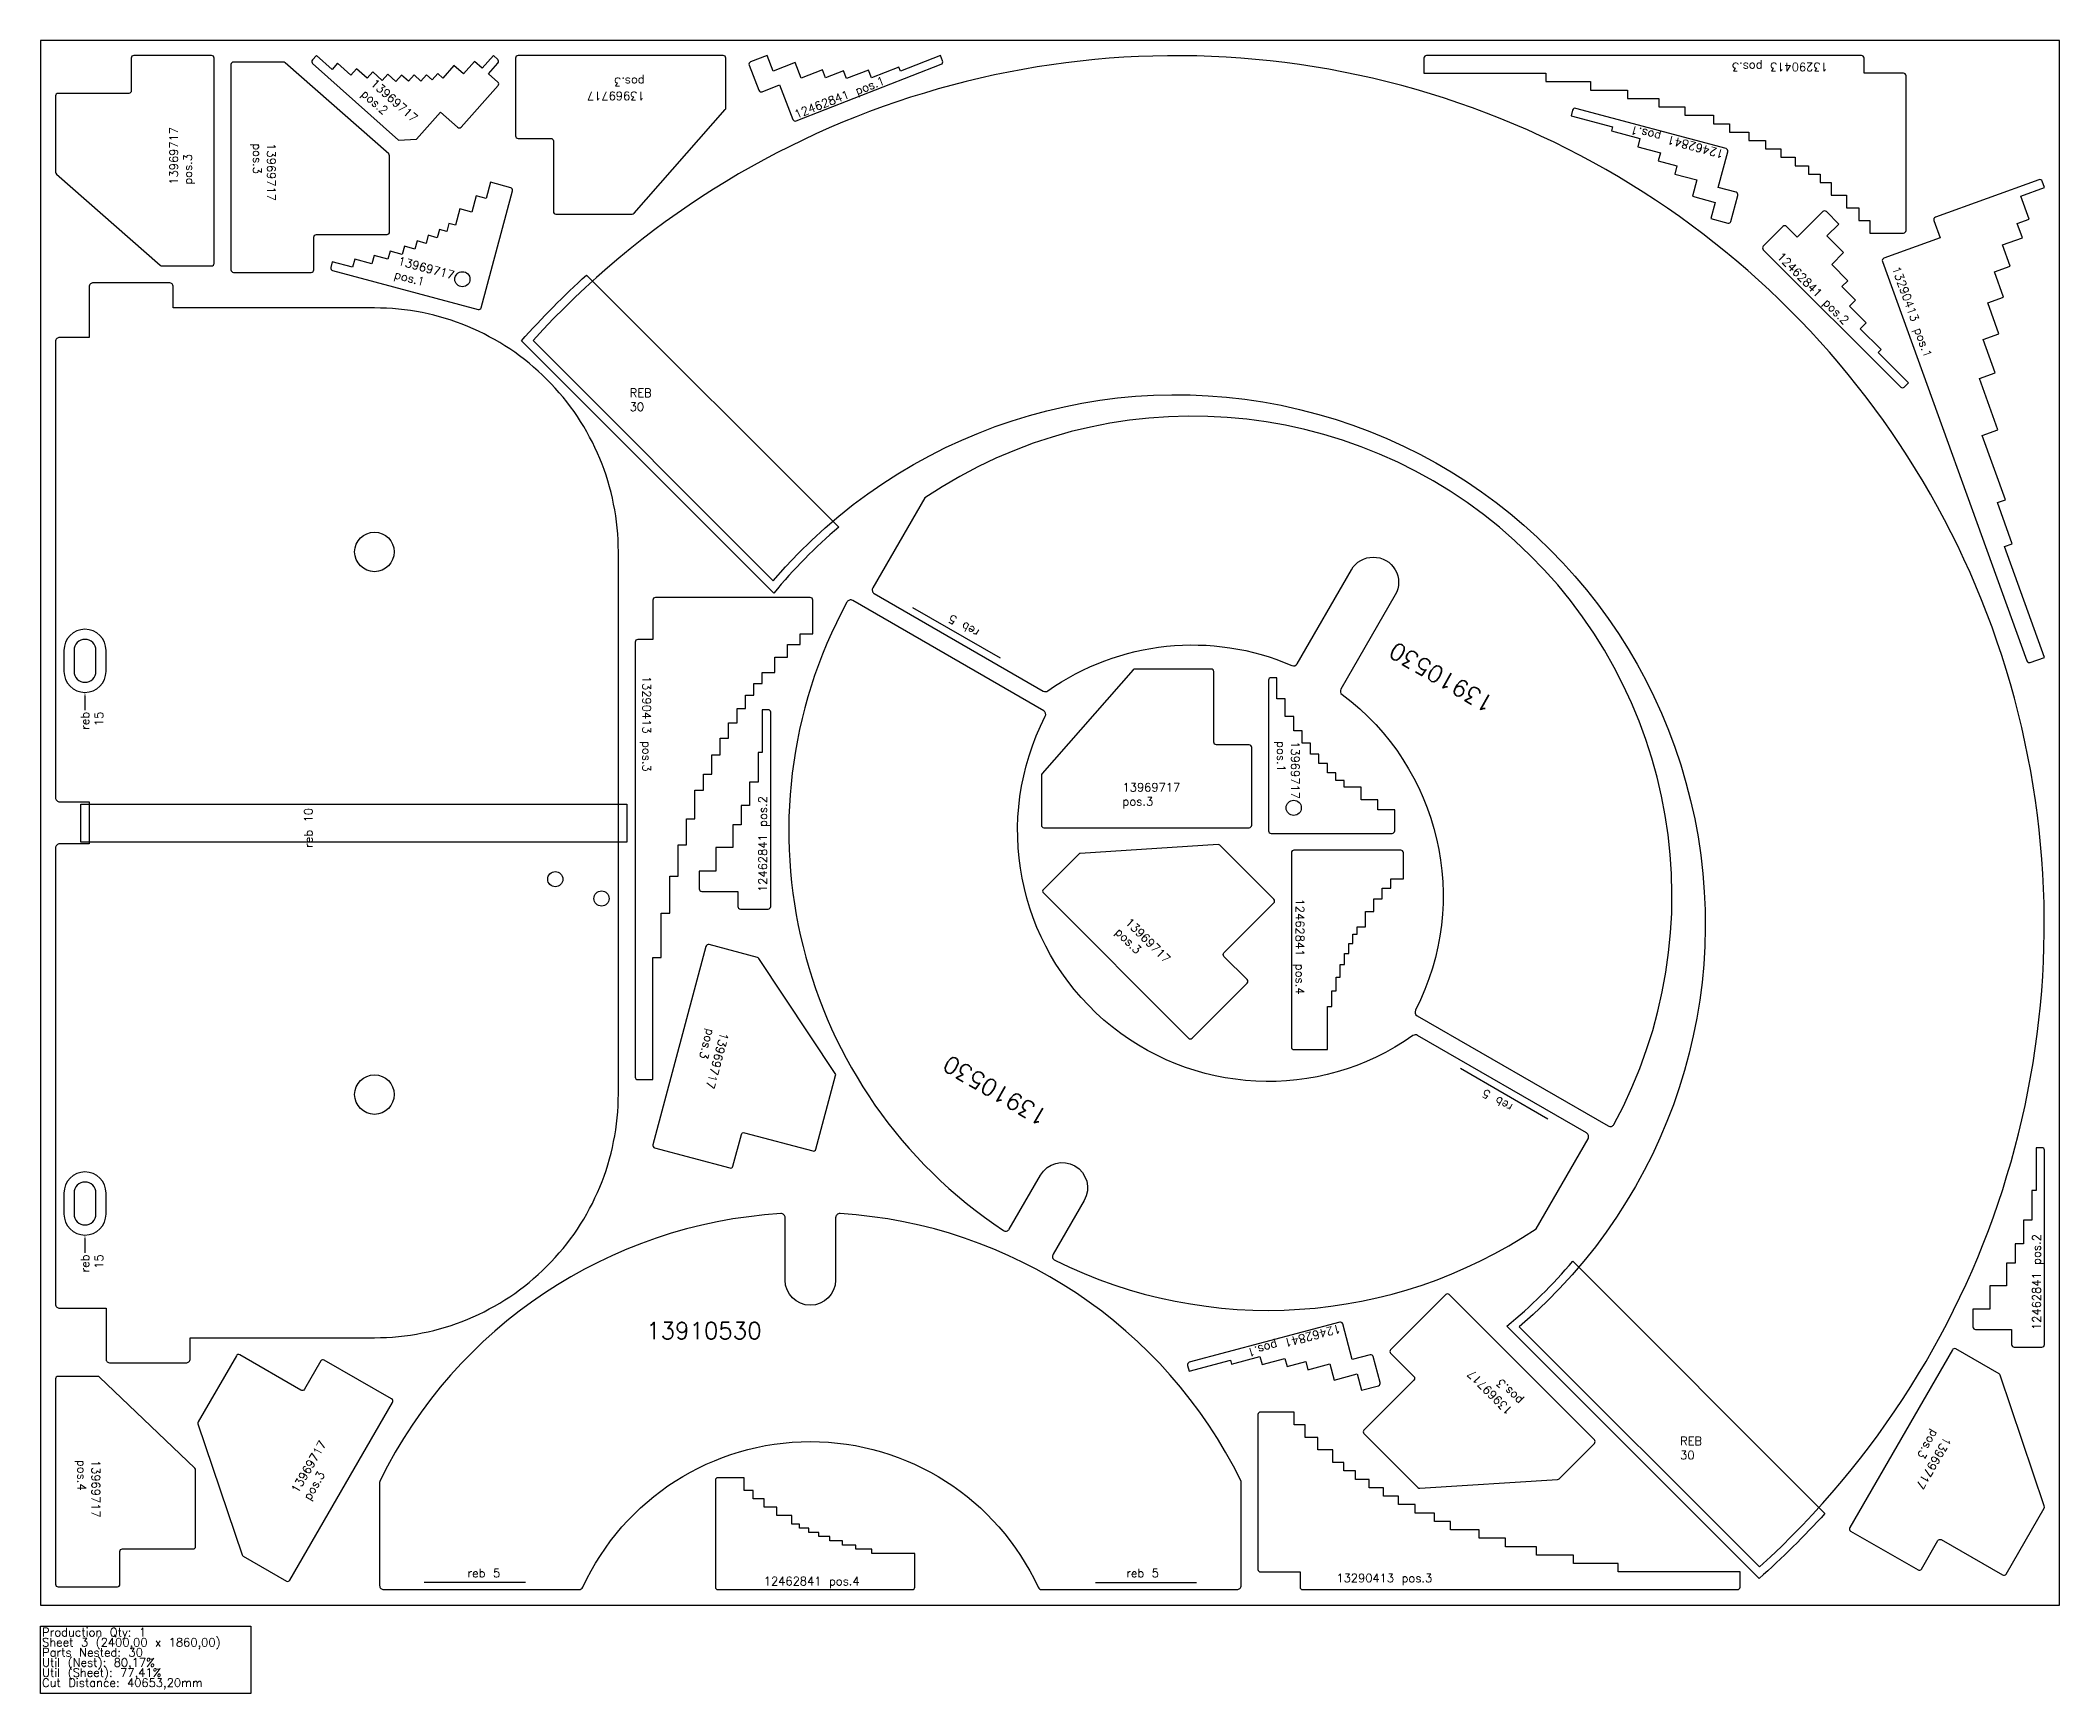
# Model space of a CAD drawing. Header units: millimetres. Extents: x 5040 to 7440, y -105 to 1860.
import ezdxf
from ezdxf import colors
from ezdxf.entities.mleader import LeaderData, LeaderLine
from ezdxf.math import Vec2, Vec3

# ---------------------------------------------------------------- set-up
doc = ezdxf.new("R2010")
doc.units = ezdxf.units.MM
for name, color, linetype in [('12462841', 7, 'Continuous'), ('13290413', 7, 'Continuous'), ('13523412', 7, 'Continuous'), ('13910530', 7, 'Continuous'), ('13969717', 7, 'Continuous'), ('7926715', 7, 'Continuous'), ('Rebaixo', 7, 'Continuous'), ('sheet', 24, 'Continuous'), ('Stats', 7, 'Continuous'), ('Texto', 7, 'Continuous')]:
    doc.layers.add(name, color=color, linetype=linetype)
doc.styles.get("Standard").update_dxf_attribs({"font": 'txt.shx'})

msp = doc.modelspace()

# ---------------------------------------------------------------- linework, layer by layer
at = {"color": 1}
for points in [[(6527, 663.5, 0.414214), (6530, 660.5), (6570, 660.5), (6570, 711.5), (6575, 711.5), (6575, 730.5), (6580, 730.5), (6580, 746.5), (6585, 746.5), (6585, 761.5), (6590, 761.5), (6590, 774.5), (6595, 774.5), (6595, 786.5), (6600, 786.5), (6600, 797.5), (6605, 797.5), (6605, 806.5), (6615, 806.5), (6615, 824.5), (6625, 824.5), (6625, 839.5), (6635, 839.5), (6635, 852.5), (6645, 852.5), (6645, 863.5), (6660, 863.5), (6660, 894.5, 0.414214), (6657, 897.5), (6530, 897.5, 0.414214), (6527, 894.5)], [(6076.3, 18.6, 0.414214), (6079.3, 21.6), (6079.3, 61.6), (6028.3, 61.6), (6028.3, 66.6), (6009.3, 66.6), (6009.3, 71.6), (5993.3, 71.6), (5993.3, 76.6), (5978.3, 76.6), (5978.3, 81.6), (5965.3, 81.6), (5965.3, 86.6), (5953.3, 86.6), (5953.3, 91.6), (5942.3, 91.6), (5942.3, 96.6), (5933.3, 96.6), (5933.3, 106.6), (5915.3, 106.6), (5915.3, 116.6), (5900.3, 116.6), (5900.3, 126.6), (5887.3, 126.6), (5887.3, 136.6), (5876.3, 136.6), (5876.3, 151.6), (5845.3, 151.6, 0.414214), (5842.3, 148.6), (5842.3, 21.6, 0.414214), (5845.3, 18.6)]]:
    msp.add_lwpolyline(points, format="xyb", close=True, dxfattribs=at)
for centre in [(5541.6, 1576.1), (6529.7, 947.8)]:
    msp.add_circle(centre, 9, dxfattribs=at)
at = {"layer": '12462841', "color": 1}
for points in [[(6110.7, 1831.6, 0.414214), (6112.4, 1835.5), (6109.8, 1842), (6062.3, 1823.4), (6060.5, 1828.1), (6027.9, 1815.4), (6024.3, 1824.7), (5998.2, 1814.5), (5994.6, 1823.8), (5973.1, 1815.4), (5969.5, 1824.8), (5944.3, 1814.9), (5937.1, 1833.6), (5911, 1823.4), (5903.7, 1842), (5884.1, 1834.4, 0.414214), (5882.4, 1830.5), (5894.1, 1800.7, 0.414214), (5898, 1799), (5918.5, 1807), (5934.5, 1766, 0.414214), (5938.4, 1764.3)], [(6864.8, 1779.2, 0.414214), (6861.1, 1777.1), (6859.3, 1770.3), (6908.6, 1757.1), (6907.3, 1752.3), (6941.1, 1743.2), (6938.5, 1733.6), (6965.5, 1726.3), (6963, 1716.7), (6985.2, 1710.7), (6982.6, 1701.1), (7008.7, 1694.1), (7003.5, 1674.8), (7030.5, 1667.5), (7025.4, 1648.2), (7045.6, 1642.8, 0.414214), (7049.3, 1644.9), (7057.6, 1675.8, 0.414214), (7055.5, 1679.5), (7034.2, 1685.2), (7045.6, 1727.7, 0.414214), (7043.5, 1731.3)], [(7087.8, 1611.2), (7251.2, 1447.9, 0.414214), (7255.4, 1447.9), (7260.4, 1452.8), (7224.3, 1488.9), (7227.8, 1492.4), (7203.1, 1517.2), (7210.2, 1524.2), (7190.4, 1544), (7197.4, 1551.1), (7181.2, 1567.4), (7188.2, 1574.4), (7169.1, 1593.5), (7183.3, 1607.7), (7163.5, 1627.5), (7177.6, 1641.6), (7162.8, 1656.5, 0.414214), (7158.5, 1656.5), (7128.1, 1626.1), (7115.4, 1638.8, 0.414214), (7111.2, 1638.8), (7087.8, 1615.5, 0.414214)], [(5908, 830.5), (5908, 1061.5, 0.414214), (5905, 1064.5), (5898, 1064.5), (5898, 1013.5), (5893, 1013.5), (5893, 978.5), (5883, 978.5), (5883, 950.5), (5873, 950.5), (5873, 927.5), (5863, 927.5), (5863, 900.5), (5843, 900.5), (5843, 872.5), (5823, 872.5), (5823, 851.5, 0.414214), (5826, 848.5), (5869, 848.5), (5869, 830.5, 0.414214), (5872, 827.5), (5905, 827.5, 0.414214)], [(7422, 309.8), (7422, 540.8, 0.414214), (7419, 543.8), (7412, 543.8), (7412, 492.8), (7407, 492.8), (7407, 457.8), (7397, 457.8), (7397, 429.8), (7387, 429.8), (7387, 406.8), (7377, 406.8), (7377, 379.8), (7357, 379.8), (7357, 351.8), (7337, 351.8), (7337, 330.8, 0.414214), (7340, 327.8), (7383, 327.8), (7383, 309.8, 0.414214), (7386, 306.8), (7419, 306.8, 0.414214)], [(6405.6, 288.8, 0.414214), (6403.4, 285.1), (6405.3, 278.3), (6454.5, 291.5), (6455.8, 286.7), (6489.6, 295.7), (6492.2, 286.1), (6519.2, 293.3), (6521.8, 283.7), (6544.1, 289.6), (6546.6, 280), (6572.7, 287), (6577.9, 267.6), (6604.9, 274.9), (6610.1, 255.6), (6630.4, 261, 0.414214), (6632.5, 264.7), (6624.2, 295.6, 0.414214), (6620.6, 297.7), (6599.3, 292), (6587.9, 334.5, 0.414214), (6584.3, 336.6)]]:
    msp.add_lwpolyline(points, format="xyb", close=True, dxfattribs=at)
at = {"layer": '13290413', "color": 1}
for points in [[(7207.5, 1821), (7207.5, 1839, 0.414214), (7204.5, 1842), (6687.5, 1842, 0.414214), (6684.5, 1839), (6684.5, 1821), (6829.5, 1821), (6829.5, 1811), (6882.5, 1811), (6882.5, 1801), (6926.5, 1801), (6926.5, 1791), (6963.5, 1791), (6963.5, 1781), (6994.5, 1781), (6994.5, 1771), (7028.5, 1771), (7028.5, 1761), (7047.5, 1761), (7047.5, 1751), (7070.5, 1751), (7070.5, 1741), (7090.5, 1741), (7090.5, 1731), (7108.5, 1731), (7108.5, 1721), (7125.5, 1721), (7125.5, 1711), (7141.5, 1711), (7141.5, 1701), (7155.5, 1701), (7155.5, 1691), (7168.5, 1691), (7168.5, 1676), (7186.5, 1676), (7186.5, 1661), (7201.5, 1661), (7201.5, 1646), (7214.5, 1646), (7214.5, 1631), (7254.5, 1631, 0.414214), (7257.5, 1634), (7257.5, 1818, 0.414214), (7254.5, 1821)], [(7231.2, 1601.1, 0.414214), (7229.4, 1597.2), (7401.2, 1122.4, 0.414214), (7405.1, 1120.6), (7422, 1126.7), (7374.4, 1258.3), (7383.8, 1261.7), (7366.1, 1310.6), (7375.5, 1314), (7347.9, 1390.2), (7366.7, 1397), (7344.6, 1458.1), (7363.4, 1464.9), (7349.1, 1504.4), (7367.9, 1511.2), (7354.6, 1547.9), (7373.4, 1554.7), (7362.6, 1584.8), (7381.4, 1591.6), (7372.2, 1617), (7395.7, 1625.5), (7389.6, 1642.4), (7403.7, 1647.5), (7393.8, 1674.8), (7422, 1685), (7419.3, 1692.5, 0.414214), (7415.4, 1694.3), (7292.3, 1649.7, 0.414214), (7290.5, 1645.9), (7297.9, 1625.2)], [(5768, 1147.8), (5750, 1147.8, 0.414214), (5747, 1144.8), (5747, 627.8, 0.414214), (5750, 624.8), (5768, 624.8), (5768, 769.8), (5778, 769.8), (5778, 822.8), (5788, 822.8), (5788, 866.8), (5798, 866.8), (5798, 903.8), (5808, 903.8), (5808, 934.8), (5818, 934.8), (5818, 968.8), (5828, 968.8), (5828, 987.8), (5838, 987.8), (5838, 1010.8), (5848, 1010.8), (5848, 1030.8), (5858, 1030.8), (5858, 1048.8), (5868, 1048.8), (5868, 1065.8), (5878, 1065.8), (5878, 1081.8), (5888, 1081.8), (5888, 1095.8), (5898, 1095.8), (5898, 1108.8), (5913, 1108.8), (5913, 1126.8), (5928, 1126.8), (5928, 1141.8), (5943, 1141.8), (5943, 1154.8), (5958, 1154.8), (5958, 1194.8, 0.414214), (5955, 1197.8), (5771, 1197.8, 0.414214), (5768, 1194.8)], [(6537.2, 39.6), (6537.2, 21.6, 0.414214), (6540.2, 18.6), (7057.2, 18.6, 0.414214), (7060.2, 21.6), (7060.2, 39.6), (6915.2, 39.6), (6915.2, 49.6), (6862.2, 49.6), (6862.2, 59.6), (6818.2, 59.6), (6818.2, 69.6), (6781.2, 69.6), (6781.2, 79.6), (6750.2, 79.6), (6750.2, 89.6), (6716.2, 89.6), (6716.2, 99.6), (6697.2, 99.6), (6697.2, 109.6), (6674.2, 109.6), (6674.2, 119.6), (6654.2, 119.6), (6654.2, 129.6), (6636.2, 129.6), (6636.2, 139.6), (6619.2, 139.6), (6619.2, 149.6), (6603.2, 149.6), (6603.2, 159.6), (6589.2, 159.6), (6589.2, 169.6), (6576.2, 169.6), (6576.2, 184.6), (6558.2, 184.6), (6558.2, 199.6), (6543.2, 199.6), (6543.2, 214.6), (6530.2, 214.6), (6530.2, 229.6), (6490.2, 229.6, 0.414214), (6487.2, 226.6), (6487.2, 42.6, 0.414214), (6490.2, 39.6)]]:
    msp.add_lwpolyline(points, format="xyb", close=True, dxfattribs=at)
at = {"layer": '13523412', "color": 3}
msp.add_lwpolyline([(5625.6, 1503.3), (5911.1, 1217.8, -1.082918), (6797.8, 331.1), (7083.3, 45.6, 1.049682)], format="xyb", close=True, dxfattribs=at)
at = {"layer": '13910530', "color": 1}
for points in [[(6091.1, 1316.3), (6029.4, 1209.4, 0.414214), (6031.2, 1202.5), (6232, 1086.6, 0.292513), (6237.4, 1086.8, -0.261349), (6527.5, 1117, 0.380698), (6533.8, 1119), (6598.3, 1230.8, -1.000012), (6650.3, 1200.8), (6585.7, 1089, 0.380698), (6587.1, 1082.5, -0.366588), (6674.4, 707.3, 0.399781), (6676.4, 700.7), (6903.4, 569.7, 0.422012), (6910.3, 571.6, 0.78415)], [(6280.6, 481.2), (6243.6, 417.2, 0.432488), (6245.7, 410.2, 0.269712), (6817.7, 447.6), (6879.5, 554.6, 0.414214), (6877.7, 561.4), (6676.8, 677.4, 0.292513), (6671.4, 677.1, -0.783973), (6234.4, 1056.6, 0.399781), (6232.5, 1063.2), (6005.5, 1194.3, 0.422012), (5998.6, 1192.4, 0.388513), (6184.6, 445.5, 0.432488), (6191.6, 447.2), (6228.6, 511.2, -0.99998)], [(5680.1, 18.6, 0.292513), (5684.7, 21.5, -0.639767), (6225.8, 21.5, 0.292513), (6230.3, 18.6), (6462.2, 18.6, 0.414214), (6467.2, 23.6), (6467.2, 146, 0.11477), (6466.7, 148.2, 0.269164), (5990.5, 465.5, 0.432488), (5985.2, 460.6), (5985.2, 386.6, -0.999989), (5925.2, 386.6), (5925.2, 460.6, 0.432488), (5919.9, 465.5, 0.269164), (5443.7, 148.2, 0.11477), (5443.2, 146), (5443.2, 23.6, 0.414214), (5448.2, 18.6)]]:
    msp.add_lwpolyline(points, format="xyb", close=True, dxfattribs=at)
at = {"layer": '13969717', "color": 1}
for points in [[(5246.5, 1595), (5246.5, 1839, 0.414214), (5243.5, 1842), (5151, 1842, 0.414214), (5148, 1839), (5148, 1800, -0.414214), (5145, 1797), (5061, 1797, 0.414214), (5058, 1794), (5058, 1703.4, 0.215533), (5059, 1701.1), (5182.2, 1592.7, 0.182397), (5184.1, 1592), (5243.5, 1592, 0.414214)], [(5266.5, 1831.3), (5266.5, 1587.3, 0.414214), (5269.5, 1584.3), (5362, 1584.3, 0.414214), (5365, 1587.3), (5365, 1626.3, -0.414214), (5368, 1629.3), (5452, 1629.3, 0.414214), (5455, 1632.3), (5455, 1722.9, 0.215533), (5454, 1725.1), (5330.8, 1833.5, 0.182397), (5328.9, 1834.3), (5269.5, 1834.3, 0.414214)], [(5368, 1842), (5363.3, 1836.8, 0.414214), (5363.6, 1832.5), (5465.8, 1741.4), (5487, 1742.6), (5515.6, 1774.7), (5535.8, 1756.7, 0.414214), (5540, 1756.9), (5584, 1806.2, 0.414214), (5583.7, 1810.4), (5572.5, 1820.4), (5583.8, 1833.1, 0.414214), (5583.6, 1837.3), (5578.4, 1842), (5565.1, 1827.1), (5556.1, 1835.1), (5542.8, 1820.1), (5531.6, 1830.1), (5518.3, 1815.2), (5512.3, 1820.5), (5505.7, 1813), (5498.9, 1819), (5492.3, 1811.6), (5484.1, 1818.9), (5477.4, 1811.4), (5469.2, 1818.8), (5462.5, 1811.3), (5452.8, 1819.9), (5446.2, 1812.5), (5435, 1822.5), (5428.3, 1815), (5415.6, 1826.3), (5409, 1818.8), (5393.3, 1832.8), (5386.7, 1825.4)], [(5851.7, 1842), (5607.7, 1842, 0.414214), (5604.7, 1839), (5604.7, 1746.5, 0.414214), (5607.7, 1743.5), (5646.7, 1743.5, -0.414214), (5649.7, 1740.5), (5649.7, 1656.5, 0.414214), (5652.7, 1653.5), (5743.4, 1653.5, 0.215533), (5745.6, 1654.5), (5854, 1777.7, 0.182397), (5854.7, 1779.6), (5854.7, 1839, 0.414214)], [(5487.8, 1621.6), (5485.2, 1611.9), (5472.7, 1615.3), (5470.1, 1605.6), (5455.6, 1609.5), (5453, 1599.8), (5436.6, 1604.2), (5434, 1594.6), (5413.7, 1600), (5411.1, 1590.4), (5387, 1596.8), (5385.2, 1590.1, 0.414214), (5387.3, 1586.4), (5560.2, 1540.1, 0.414214), (5563.9, 1542.2), (5601.1, 1681.3, 0.414214), (5599, 1684.9), (5574.9, 1691.4), (5569.7, 1672.1), (5558.1, 1675.2), (5552.9, 1655.9), (5538.4, 1659.8), (5533.2, 1640.5), (5525.5, 1642.5), (5522.9, 1632.9), (5514.2, 1635.2), (5511.6, 1625.5), (5501, 1628.4), (5498.4, 1618.7)], [(6232.7, 924.2), (6476.7, 924.2, 0.414214), (6479.7, 927.2), (6479.7, 1019.7, 0.414214), (6476.7, 1022.7), (6437.7, 1022.7, -0.414214), (6434.7, 1025.7), (6434.7, 1109.7, 0.414214), (6431.7, 1112.7), (6341.1, 1112.7, 0.215533), (6338.8, 1111.7), (6230.5, 988.5, 0.182397), (6229.7, 986.6), (6229.7, 927.2, 0.414214)], [(6559.7, 1011.5), (6549.7, 1011.5), (6549.7, 1024.5), (6539.7, 1024.5), (6539.7, 1039.5), (6529.7, 1039.5), (6529.7, 1056.5), (6519.7, 1056.5), (6519.7, 1077.5), (6509.7, 1077.5), (6509.7, 1102.5), (6502.7, 1102.5, 0.414214), (6499.7, 1099.5), (6499.7, 920.5, 0.414214), (6502.7, 917.5), (6646.7, 917.5, 0.414214), (6649.7, 920.5), (6649.7, 945.5), (6629.7, 945.5), (6629.7, 957.5), (6609.7, 957.5), (6609.7, 972.5), (6589.7, 972.5), (6589.7, 980.5), (6579.7, 980.5), (6579.7, 989.5), (6569.7, 989.5), (6569.7, 1000.5), (6559.7, 1000.5)], [(6232.1, 846.6), (6404.6, 674.1, 0.414214), (6408.9, 674.1), (6474.3, 739.5, 0.414214), (6474.3, 743.7), (6446.7, 771.3, -0.414214), (6446.7, 775.5), (6506.1, 834.9, 0.414214), (6506.1, 839.2), (6442, 903.3, 0.215533), (6439.7, 904.2), (6276, 893.7, 0.182397), (6274.1, 892.8), (6232.1, 850.9, 0.414214)], [(5831.1, 783.1), (5768, 547.4, 0.414214), (5770.1, 543.7), (5859.5, 519.8, 0.414214), (5863.1, 521.9), (5873.2, 559.6, -0.414214), (5876.9, 561.7), (5958, 540, 0.414214), (5961.7, 542.1), (5985.2, 629.6, 0.215533), (5984.8, 632.1), (5893.9, 768.6, 0.182397), (5892.2, 769.9), (5834.8, 785.2, 0.414214)], [(6887.1, 196.7), (6714.6, 369.2, 0.414214), (6710.3, 369.2), (6644.9, 303.8, 0.414214), (6644.9, 299.5), (6672.5, 272, -0.414214), (6672.5, 267.7), (6613.1, 208.3, 0.414214), (6613.1, 204.1), (6677.2, 140, 0.215533), (6679.5, 139.1), (6843.2, 149.6, 0.182397), (6845.1, 150.4), (6887.1, 192.4, 0.414214)], [(5336.6, 29.9), (5458.6, 241.2, 0.414214), (5457.5, 245.3), (5377.4, 291.5, 0.414214), (5373.3, 290.4), (5353.8, 256.7, -0.414214), (5349.7, 255.6), (5277, 297.6, 0.414214), (5272.9, 296.5), (5227.5, 218, 0.215533), (5227.3, 215.5), (5279.8, 60.1, 0.182397), (5281.1, 58.5), (5332.5, 28.8, 0.414214)], [(7312.5, 303.6), (7190.5, 92.3, 0.414214), (7191.6, 88.2), (7271.7, 42, 0.414214), (7275.8, 43.1), (7295.3, 76.9, -0.414214), (7299.4, 78), (7372.2, 36, 0.414214), (7376.3, 37.1), (7421.6, 115.6, 0.215533), (7421.8, 118), (7369.4, 273.4, 0.182397), (7368, 275.1), (7316.6, 304.7, 0.414214)], [(5058, 269), (5058, 25, 0.414214), (5061, 22), (5131.5, 22, 0.414214), (5134.5, 25), (5134.5, 64, -0.414214), (5137.5, 67), (5221.5, 67, 0.414214), (5224.5, 70), (5224.5, 160.7, 0.204693), (5223.6, 162.9), (5110.4, 271.2, 0.193144), (5108.3, 272), (5061, 272, 0.414214)]]:
    msp.add_lwpolyline(points, format="xyb", close=True, dxfattribs=at)
at = {"layer": '7926715', "color": 6}
for points in [[(5058, 900), (5058, 358, 0.414214), (5063, 353), (5118, 353), (5118, 293, 0.414214), (5123, 288), (5213, 288, 0.414214), (5218, 293), (5218, 318), (5437, 318, 0.414214), (5727, 608), (5727, 1252, 0.414214), (5437, 1542), (5198, 1542), (5198, 1567, 0.414214), (5193, 1572), (5103, 1572, 0.414214), (5098, 1567), (5098, 1507), (5063, 1507, 0.414214), (5058, 1502), (5058, 960, 0.414214), (5063, 955), (5098, 955), (5098, 905), (5063, 905, 0.414214)], [(5080, 1110, 1), (5106, 1110), (5106, 1135, 1), (5080, 1135)], [(5080, 465, 1), (5106, 465), (5106, 490, 1), (5080, 490)]]:
    msp.add_lwpolyline(points, format="xyb", close=True, dxfattribs=at)
for centre, radius in [((5437, 1252), 23.5), ((5652, 863), 9), ((5707, 840), 9), ((5437, 607), 23.5)]:
    msp.add_circle(centre, radius, dxfattribs=at)
at = {"layer": 'Rebaixo', "color": 1}
for p, q in [((6181, 1125.6), (6077, 1185.7)), ((6727.9, 638.3), (6831.8, 578.3)), ((5616.4, 26.9), (5496.3, 26.9)), ((6294, 26.9), (6414.1, 26.9))]:
    msp.add_line(p, q, dxfattribs=at)
at = {"layer": 'Rebaixo', "color": 3}
for points in [[(5988.9, 1281.5, 0.044516), (5911.8, 1203), (5611.8, 1503, -0.02641), (5689.2, 1581.1)], [(7161.1, 109.2, -0.02641), (7083, 31.8), (6783, 331.8, 0.044516), (6861.5, 408.9)]]:
    msp.add_lwpolyline(points, format="xyb", close=True, dxfattribs=at)
at = {"layer": 'Rebaixo', "color": 6}
for points in [[(5068, 1110, 1), (5118, 1110), (5118, 1135, 1), (5068, 1135)], [(5068, 465, 1), (5118, 465), (5118, 490, 1), (5068, 490)]]:
    msp.add_lwpolyline(points, format="xyb", close=True, dxfattribs=at)
msp.add_lwpolyline([(5737, 952), (5737, 907), (5088, 907), (5088, 952)], close=True, dxfattribs=at)
at = {"layer": 'sheet', "color": 7}
msp.add_lwpolyline([(5040, 0), (7440, 0), (7440, 1860), (5040, 1860)], close=True, dxfattribs=at)
at = {"layer": 'Stats', "color": 151}
msp.add_lwpolyline([(5040, -25), (5290, -25), (5290, -105), (5040, -105), (5040, -25)], close=True, dxfattribs=at)

# ---------------------------------------------------------------- texts
at = {"layer": 'Rebaixo', "color": 1}
for p in [(5547.6, 33.3), (6330.6, 33.3)]:
    msp.add_text('reb 5', height=10, dxfattribs=at).set_placement(p)
at = {"layer": 'Rebaixo', "color": 3, "char_height": 10}
for insert, attachment_point in [((5740.4, 1446.1), 1), ((6988.9, 173.5), 7)]:
    msp.add_mtext_dynamic_manual_height_columns('REB\\P30', width=77.304, gutter_width=12.5, heights=[0], dxfattribs=dict(at, insert=insert, attachment_point=attachment_point))
at = {"layer": 'Rebaixo', "color": 1, "char_height": 10, "width": 59.69, "rotation": 150}
for insert, attachment_point in [((6156.7, 1158.6), 7), ((6752.2, 605.4), 3)]:
    msp.add_mtext('reb 5', dxfattribs=dict(at, insert=insert, attachment_point=attachment_point))
at = {"layer": 'Rebaixo', "color": 6, "insert": (5353.6, 947.7), "char_height": 10, "attachment_point": 3, "rotation": 90}
msp.add_mtext_dynamic_manual_height_columns('reb 10', width=78.766, gutter_width=12.5, heights=[0], dxfattribs=at)
at = {"layer": 'Stats', "color": 60}
for s, p in [('Sheet 3 (2400,00 x 1860,00)', (5042, -49)), ('Production Qty: 1', (5042, -37)), ('Parts Nested: 30', (5042, -61)), ('Util (Nest): 80,17%', (5042, -73)), ('Cut Distance: 40653,20mm', (5042, -97)), ('Util (Sheet): 77,41%', (5042, -85))]:
    msp.add_text(s, height=10, dxfattribs=at).set_placement(p)
at = {"layer": 'Texto', "color": 1}
for s, insert, char_height, width, attachment_point, rotation in [('13290413 pos.3', (7164.4, 1823.3), 10, 241.207, 1, 180), ('13969717\\Ppos.2', (5438.3, 1815.1), 10, 75.614, 1, 318.276), ('13969717\\Ppos.3', (5758.2, 1789), 10, 75.614, 1, 180), ('12462841 pos.1', (5934.9, 1776.2), 10, 161.025, 1, 21.3369), ('13969717\\Ppos.3', (5193.5, 1688.5), 10, 75.614, 1, 90), ('12462841 pos.1', (7039.2, 1719.6), 10, 161.025, 1, 165), ('13969717\\Ppos.3', (5319.5, 1737.7), 10, 75.614, 1, 270), ('13969717\\Ppos.1', (5466.8, 1603.2), 10, 75.614, 1, 345), ('12462841 pos.2', (7110.3, 1609.2), 10, 161.025, 1, 315), ('13290413 pos.1', (7250, 1592.7), 10, 241.207, 1, 289.8954), ('13910530', (6759.7, 1060), 20, 581.497, 1, 150), ('13290413 pos.3', (5765.7, 1104.7), 10, 241.207, 1, 270), ('13969717\\Ppos.1', (6536.5, 1027), 10, 75.614, 1, 270), ('12462841 pos.2', (5893.5, 847.8), 10, 161.025, 1, 90), ('\\pt90;12462841 pos.4', (6542.1, 839.9), 10, 161.025, 1, 270), ('13969717\\Ppos.3', (6335.7, 818), 10, 75.614, 1, 315), ('13969717\\Ppos.3', (5858.2, 679.1), 10, 75.614, 1, 255), ('13910530', (6110.7, 637.3), 20, 581.497, 3, 150), ('12462841 pos.2', (7407.5, 327.2), 10, 161.025, 1, 90), ('12462841 pos.1', (6586.4, 324.4), 10, 161.025, 1, 195), ('13969717\\Ppos.3', (6783.5, 225.3), 10, 75.614, 1, 135), ('13969717\\Ppos.3', (5337.4, 137.4), 10, 75.614, 1, 60), ('13969717\\Ppos.3', (7311.7, 196.2), 10, 75.614, 1, 240), ('13969717\\Ppos.4', (5110.9, 172.8), 10, 75.614, 1, 270)]:
    msp.add_mtext(s, dxfattribs=dict(at, insert=insert, char_height=char_height, width=width, attachment_point=attachment_point, rotation=rotation))
at = {"layer": 'Texto', "color": 1, "attachment_point": 1}
for s, insert, char_height, width in [('13969717\\Ppos.3', (6326.2, 977.2), 10, 75.614), ('13910530', (5760.1, 336.4), 20, 581.497), ('\\pt90;12462841 pos.4', (5899.8, 33.7), 10, 161.025), ('13290413 pos.3', (6580.4, 37.4), 10, 241.207)]:
    msp.add_mtext(s, dxfattribs=dict(at, insert=insert, char_height=char_height, width=width))

# ---------------------------------------------------------------- leaders
at = {"layer": 'Rebaixo', "color": 6}
ml = msp.add_multileader_mtext('Standard', dxfattribs=at)
ml.set_content('reb 15', color=6)
ml.set_leader_properties()
ml.build(insert=Vec2(0, 0))
ctx = ml.context
ctx.base_point, ctx.char_height, ctx.plane_origin, ctx.plane_x_axis, ctx.plane_y_axis = Vec3(5093, 1033.4), 10, Vec3(5093, 1085), Vec3(0, 1), Vec3(-1, 0)
ctx.text_align_type = 2
notes = []
notes.append((ctx, [(0, (1, 1, 0), (5093, 1072), (0, -1), 8, [(0, [(5093, 1085)], 0, [])])]))
ctx.mtext.insert, ctx.mtext.text_direction, ctx.mtext.rotation, ctx.mtext.width, ctx.mtext.alignment, ctx.mtext.flow_direction = Vec3(5087.9, 1062), Vec3(0, 1), 1.570796, 39.382, 3, 5
ml = msp.add_multileader_mtext('Standard', dxfattribs=at)
ml.set_content('reb 15', color=6)
ml.set_leader_properties()
ml.build(insert=Vec2(0, 0))
ctx = ml.context
ctx.base_point, ctx.char_height, ctx.plane_origin, ctx.plane_x_axis, ctx.plane_y_axis = Vec3(5093, 388.4), 10, Vec3(5093, 440), Vec3(0, 1), Vec3(-1, 0)
ctx.text_align_type = 2
notes.append((ctx, [(0, (1, 1, 0), (5093, 427), (0, -1), 8, [(0, [(5093, 440)], 0, [])])]))
ctx.mtext.insert, ctx.mtext.text_direction, ctx.mtext.rotation, ctx.mtext.width, ctx.mtext.alignment, ctx.mtext.flow_direction = Vec3(5087.9, 417), Vec3(0, 1), 1.570796, 39.382, 3, 5
for ctx, leaders in notes:
    for number, flags, end, landing, length, lines in leaders:
        leader = LeaderData()
        leader.index, (leader.has_last_leader_line, leader.has_dogleg_vector, leader.attachment_direction) = number, flags
        leader.last_leader_point, leader.dogleg_vector, leader.dogleg_length = Vec3(end), Vec3(landing), length
        for number, points, colour, breaks in lines:
            line = LeaderLine()
            line.index, line.vertices, line.color, line.breaks = number, Vec3.list(points), colors.encode_raw_color(colour), breaks
            leader.lines.append(line)
        ctx.leaders.append(leader)

doc.saveas('drawing.dxf')
